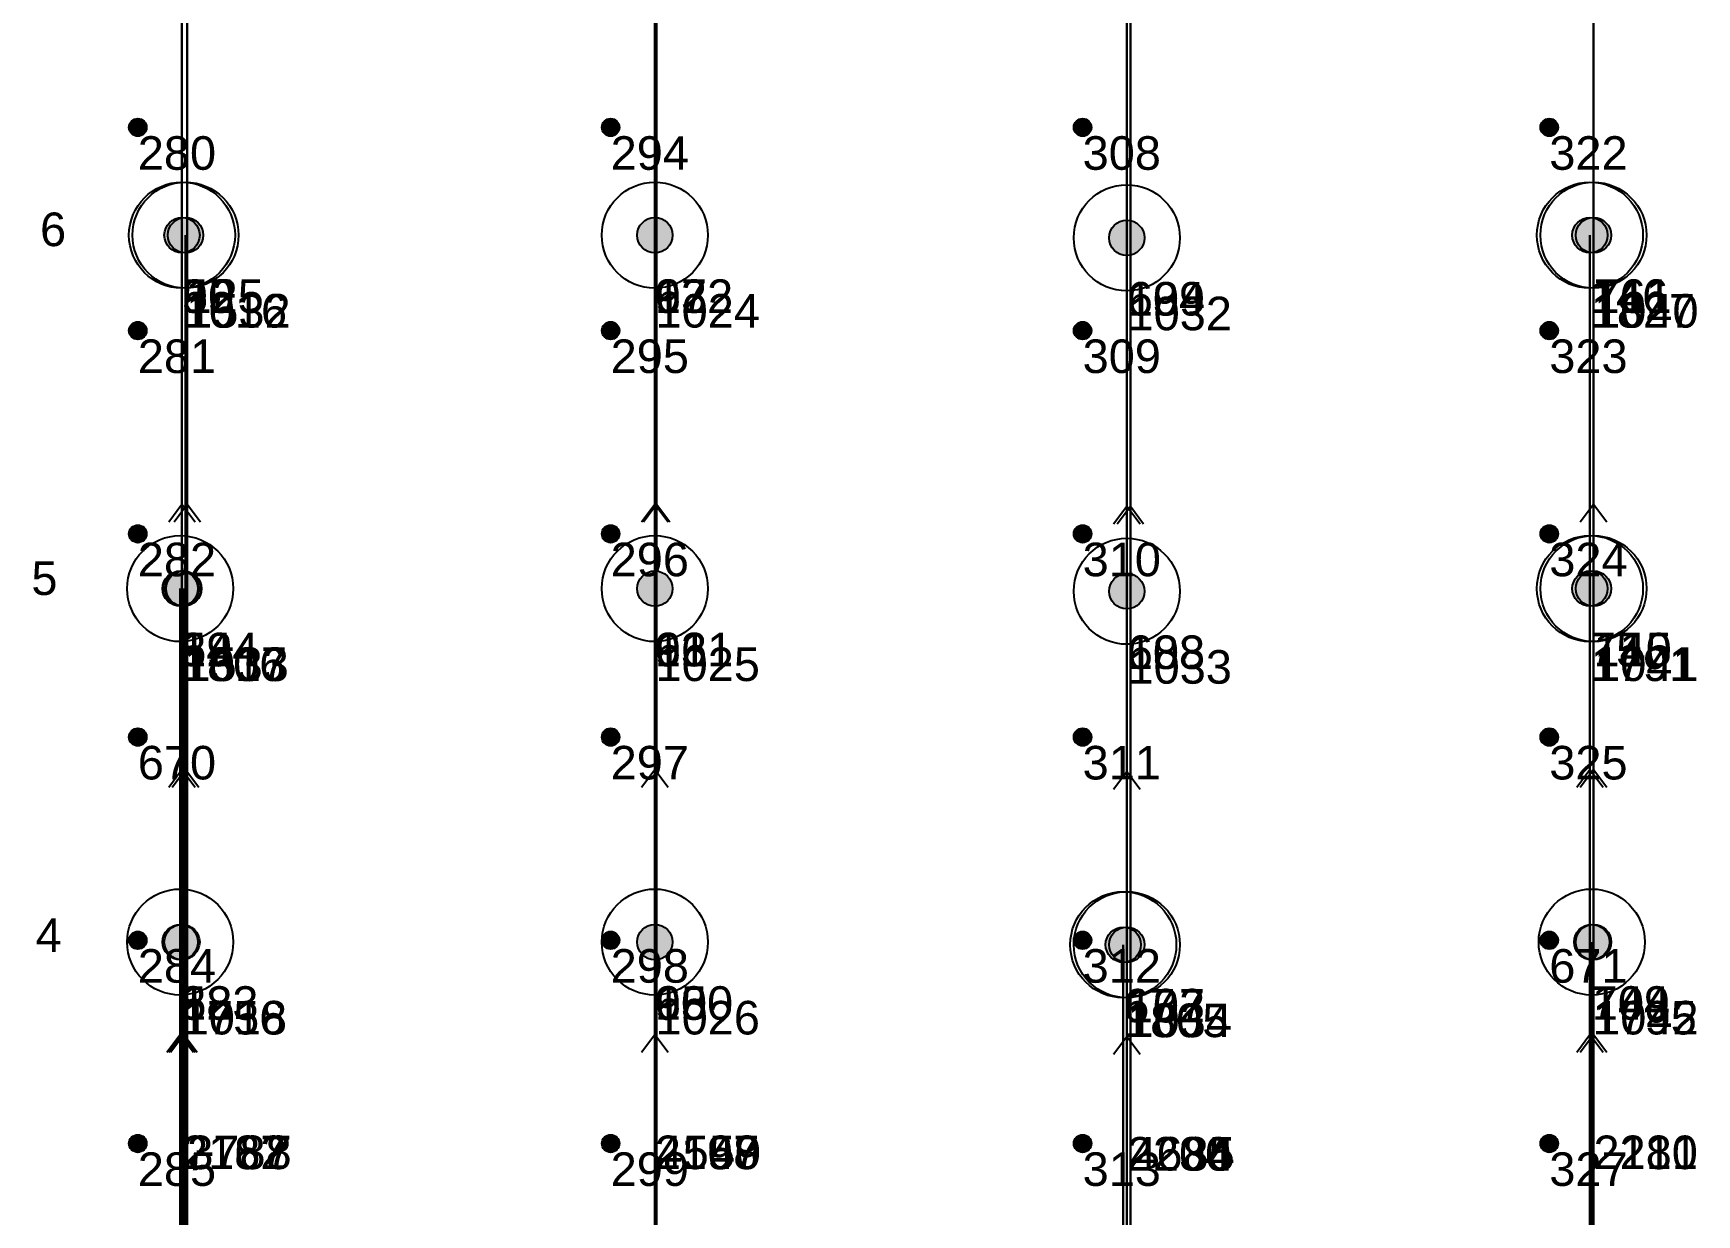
# Model space of a CAD drawing. Header units: millimetres. Extents: x 1508 to 209369, y 3688 to 146097.
# Drawn here: x 169544 to 178954, y 66817 to 73503 of the extents above; entities that cross this region are included whole.
import ezdxf

# ---------------------------------------------------------------- set-up
doc = ezdxf.new("R2010")
doc.units = ezdxf.units.MM
for name, color, linetype, true_color in [('Ndc8_Activity_DuiGao_Erceng', 1, 'Continuous', 0xff0000), ('Ndc8_Activity_DuiGao_ErcengID', 1, 'Continuous', 0xff0000), ('Ndc8_Activity_DuiGao_Sanceng', 1, 'Continuous', 0xff0000), ('Ndc8_Activity_DuiGao_SancengID', 1, 'Continuous', 0xff0000), ('Ndc8_Activity_DuiGao_Yiceng', 1, 'Continuous', 0xff0000), ('Ndc8_Activity_DuiGao_YicengID', 1, 'Continuous', 0xff0000), ('Ndc8_Point', 7, 'Continuous', 0x000080), ('Ndc8_PointID', 7, 'Continuous', 0x000080), ('Ndc8_SD2_Bwd_LoadOperation', 5, 'Continuous', 0x0000ff), ('Ndc8_SD2_Bwd_LoadOperationID', 5, 'Continuous', 0x0000ff), ('Ndc8_SD2_Fwd_NoForkAutoAdjust', 5, 'Continuous', 0x0000ff), ('Ndc8_SD2_Fwd_NoForkAutoAdjustID', 5, 'Continuous', 0x0000ff), ('Ndc8_Spot', 1, 'Continuous', 0xff0000), ('Ndc8_SpotID', 1, 'Continuous', 0xff0000), ('Ndc8_Text', 7, 'Continuous', 0x000000)]:
    doc.layers.add(name, color=color, linetype=linetype, true_color=true_color)
doc.styles.add('Ndc8Style', font='arial.ttf', dxfattribs={"height": 0.2})

msp = doc.modelspace()

# ---------------------------------------------------------------- hatches: boundary and pattern name
at = {"layer": 'Ndc8_Point'}
h = msp.add_hatch(color=256, dxfattribs=at)
edge = h.paths.add_edge_path(flags=0)
edge.add_arc((170385, 72360), 100, 0, 360)
h = msp.add_hatch(color=256, dxfattribs=at)
edge = h.paths.add_edge_path(flags=0)
edge.add_arc((170405, 72360), 100, 0, 360)
h = msp.add_hatch(color=256, dxfattribs=at)
edge = h.paths.add_edge_path(flags=0)
edge.add_arc((173060, 72360), 100, 0, 360)
h = msp.add_hatch(color=256, dxfattribs=at)
edge = h.paths.add_edge_path(flags=0)
edge.add_arc((175730, 72345), 100, 0, 360)
h = msp.add_hatch(color=256, dxfattribs=at)
edge = h.paths.add_edge_path(flags=0)
edge.add_arc((178350, 72360), 100, 0, 360)
h = msp.add_hatch(color=256, dxfattribs=at)
edge = h.paths.add_edge_path(flags=0)
edge.add_arc((178370, 72360), 100, 0, 360)
h = msp.add_hatch(color=256, dxfattribs=at)
edge = h.paths.add_edge_path(flags=0)
edge.add_arc((170375, 70360), 100, 0, 360)
h = msp.add_hatch(color=256, dxfattribs=at)
edge = h.paths.add_edge_path(flags=0)
edge.add_arc((170385, 70360), 100, 0, 360)
h = msp.add_hatch(color=256, dxfattribs=at)
edge = h.paths.add_edge_path(flags=0)
edge.add_arc((170395, 70360), 100, 0, 360)
h = msp.add_hatch(color=256, dxfattribs=at)
edge = h.paths.add_edge_path(flags=0)
edge.add_arc((173060, 70360), 100, 0, 360)
h = msp.add_hatch(color=256, dxfattribs=at)
edge = h.paths.add_edge_path(flags=0)
edge.add_arc((175730, 70345), 100, 0, 360)
h = msp.add_hatch(color=256, dxfattribs=at)
edge = h.paths.add_edge_path(flags=0)
edge.add_arc((178350, 70360), 100, 0, 360)
h = msp.add_hatch(color=256, dxfattribs=at)
edge = h.paths.add_edge_path(flags=0)
edge.add_arc((178370, 70360), 100, 0, 360)
h = msp.add_hatch(color=256, dxfattribs=at)
edge = h.paths.add_edge_path(flags=0)
edge.add_arc((170375, 68360), 100, 0, 360)
h = msp.add_hatch(color=256, dxfattribs=at)
edge = h.paths.add_edge_path(flags=0)
edge.add_arc((170385, 68360), 100, 0, 360)
h = msp.add_hatch(color=256, dxfattribs=at)
edge = h.paths.add_edge_path(flags=0)
edge.add_arc((173060, 68360), 100, 0, 360)
h = msp.add_hatch(color=256, dxfattribs=at)
edge = h.paths.add_edge_path(flags=0)
edge.add_arc((175710, 68345), 100, 0, 360)
h = msp.add_hatch(color=256, dxfattribs=at)
edge = h.paths.add_edge_path(flags=0)
edge.add_arc((175730, 68345), 100, 0, 360)
h = msp.add_hatch(color=256, dxfattribs=at)
edge = h.paths.add_edge_path(flags=0)
edge.add_arc((178360, 68360), 100, 0, 360)
h = msp.add_hatch(color=256, dxfattribs=at)
edge = h.paths.add_edge_path(flags=0)
edge.add_arc((178370, 68360), 100, 0, 360)
at = {"layer": 'Ndc8_Spot'}
h = msp.add_hatch(color=256, dxfattribs=at)
edge = h.paths.add_edge_path(flags=0)
edge.add_arc((170135, 72970), 50, 0, 360)
h = msp.add_hatch(color=256, dxfattribs=at)
edge = h.paths.add_edge_path(flags=0)
edge.add_arc((172810, 72970), 50, 0, 360)
h = msp.add_hatch(color=256, dxfattribs=at)
edge = h.paths.add_edge_path(flags=0)
edge.add_arc((175480, 72970), 50, 0, 360)
h = msp.add_hatch(color=256, dxfattribs=at)
edge = h.paths.add_edge_path(flags=0)
edge.add_arc((178120, 72970), 50, 0, 360)
h = msp.add_hatch(color=256, dxfattribs=at)
edge = h.paths.add_edge_path(flags=0)
edge.add_arc((170135, 71820), 50, 0, 360)
h = msp.add_hatch(color=256, dxfattribs=at)
edge = h.paths.add_edge_path(flags=0)
edge.add_arc((172810, 71820), 50, 0, 360)
h = msp.add_hatch(color=256, dxfattribs=at)
edge = h.paths.add_edge_path(flags=0)
edge.add_arc((175480, 71820), 50, 0, 360)
h = msp.add_hatch(color=256, dxfattribs=at)
edge = h.paths.add_edge_path(flags=0)
edge.add_arc((178120, 71820), 50, 0, 360)
h = msp.add_hatch(color=256, dxfattribs=at)
edge = h.paths.add_edge_path(flags=0)
edge.add_arc((170135, 70670), 50, 0, 360)
h = msp.add_hatch(color=256, dxfattribs=at)
edge = h.paths.add_edge_path(flags=0)
edge.add_arc((172810, 70670), 50, 0, 360)
h = msp.add_hatch(color=256, dxfattribs=at)
edge = h.paths.add_edge_path(flags=0)
edge.add_arc((175480, 70670), 50, 0, 360)
h = msp.add_hatch(color=256, dxfattribs=at)
edge = h.paths.add_edge_path(flags=0)
edge.add_arc((178120, 70670), 50, 0, 360)
h = msp.add_hatch(color=256, dxfattribs=at)
edge = h.paths.add_edge_path(flags=0)
edge.add_arc((170135, 69520), 50, 0, 360)
h = msp.add_hatch(color=256, dxfattribs=at)
edge = h.paths.add_edge_path(flags=0)
edge.add_arc((172810, 69520), 50, 0, 360)
h = msp.add_hatch(color=256, dxfattribs=at)
edge = h.paths.add_edge_path(flags=0)
edge.add_arc((175480, 69520), 50, 0, 360)
h = msp.add_hatch(color=256, dxfattribs=at)
edge = h.paths.add_edge_path(flags=0)
edge.add_arc((178120, 69520), 50, 0, 360)
h = msp.add_hatch(color=256, dxfattribs=at)
edge = h.paths.add_edge_path(flags=0)
edge.add_arc((170135, 68370), 50, 0, 360)
h = msp.add_hatch(color=256, dxfattribs=at)
edge = h.paths.add_edge_path(flags=0)
edge.add_arc((172810, 68370), 50, 0, 360)
h = msp.add_hatch(color=256, dxfattribs=at)
edge = h.paths.add_edge_path(flags=0)
edge.add_arc((175480, 68370), 50, 0, 360)
h = msp.add_hatch(color=256, dxfattribs=at)
edge = h.paths.add_edge_path(flags=0)
edge.add_arc((178120, 68370), 50, 0, 360)
h = msp.add_hatch(color=256, dxfattribs=at)
edge = h.paths.add_edge_path(flags=0)
edge.add_arc((170135, 67220), 50, 0, 360)
h = msp.add_hatch(color=256, dxfattribs=at)
edge = h.paths.add_edge_path(flags=0)
edge.add_arc((172810, 67220), 50, 0, 360)
h = msp.add_hatch(color=256, dxfattribs=at)
edge = h.paths.add_edge_path(flags=0)
edge.add_arc((175480, 67220), 50, 0, 360)
h = msp.add_hatch(color=256, dxfattribs=at)
edge = h.paths.add_edge_path(flags=0)
edge.add_arc((178120, 67220), 50, 0, 360)

# ---------------------------------------------------------------- linework, layer by layer
at = {"layer": 'Ndc8_Activity_DuiGao_Erceng'}
for centre in [(170385, 72360), (173060, 72360), (178370, 72360), (175730, 72345), (170375, 70360), (173060, 70360), (175730, 70345), (178370, 70360), (170375, 68360), (173060, 68360), (175730, 68345), (178360, 68360)]:
    msp.add_circle(centre, 300, dxfattribs=at)
at = {"layer": 'Ndc8_Activity_DuiGao_Sanceng'}
for centre in [(170405, 72360), (173060, 72360), (178350, 72360), (175730, 72345), (170375, 70360), (173060, 70360), (175730, 70345), (178370, 70360), (170375, 68360), (173060, 68360), (175730, 68345), (178360, 68360)]:
    msp.add_circle(centre, 300, dxfattribs=at)
at = {"layer": 'Ndc8_Activity_DuiGao_Yiceng'}
for centre in [(170385, 72360), (173060, 72360), (178370, 72360), (175730, 72345), (170375, 70360), (173060, 70360), (175730, 70345), (178350, 70360), (170375, 68360), (173060, 68360), (175710, 68345), (178360, 68360)]:
    msp.add_circle(centre, 300, dxfattribs=at)
at = {"layer": 'Ndc8_Point'}
for centre in [(170385, 72360), (170405, 72360), (173060, 72360), (175730, 72345), (178350, 72360), (178370, 72360), (170375, 70360), (170385, 70360), (170395, 70360), (173060, 70360), (175730, 70345), (178350, 70360), (178370, 70360), (170375, 68360), (170385, 68360), (173060, 68360), (175710, 68345), (175730, 68345), (178360, 68360), (178370, 68360)]:
    msp.add_circle(centre, 100, dxfattribs=at)
at = {"layer": 'Ndc8_SD2_Bwd_LoadOperation'}
for points in [[(170385, 60269), (170385, 74360)], [(170415, 60269), (170415, 74360)], [(173060, 60269), (173060, 74360)], [(173070, 60269), (173070, 74360)], [(175730, 60269), (175730, 74345)], [(175750, 60269), (175750, 74345)], [(178370, 60269), (178370, 74360)], [(170385, 60269), (170385, 72360)], [(170405, 60269), (170405, 72360)], [(173060, 60269), (173060, 72360)], [(175730, 60269), (175730, 72345)], [(178350, 60269), (178350, 72360)], [(178370, 60269), (178370, 72360)], [(170310, 70737), (170385, 70837), (170460, 70737)], [(170340, 70737), (170415, 70837), (170490, 70737)], [(172985, 70737), (173060, 70837), (173135, 70737)], [(172995, 70737), (173070, 70837), (173145, 70737)], [(175655, 70726), (175730, 70826), (175805, 70726)], [(175675, 70726), (175750, 70826), (175825, 70726)], [(178295, 70737), (178370, 70837), (178445, 70737)], [(170375, 60269), (170375, 70360)], [(170385, 60269), (170385, 70360)], [(170395, 60269), (170395, 70360)], [(173060, 60269), (173060, 70360)], [(175730, 60269), (175730, 70345)], [(178350, 60269), (178350, 70360)], [(178370, 60269), (178370, 70360)], [(170310, 69237), (170385, 69337), (170460, 69237)], [(170330, 69237), (170405, 69337), (170480, 69237)], [(172985, 69237), (173060, 69337), (173135, 69237)], [(175655, 69226), (175730, 69326), (175805, 69226)], [(178275, 69237), (178350, 69337), (178425, 69237)], [(178295, 69237), (178370, 69337), (178445, 69237)], [(170375, 60269), (170375, 68360)], [(170385, 60269), (170385, 68360)], [(173060, 60269), (173060, 68360)], [(175710, 60269), (175710, 68345)], [(175730, 60269), (175730, 68345)], [(178360, 60269), (178360, 68360)], [(170300, 67737), (170375, 67837), (170450, 67737)], [(170310, 67737), (170385, 67837), (170460, 67737)], [(170320, 67737), (170395, 67837), (170470, 67737)], [(172985, 67737), (173060, 67837), (173135, 67737)], [(175655, 67726), (175730, 67826), (175805, 67726)], [(178275, 67737), (178350, 67837), (178425, 67737)], [(178295, 67737), (178370, 67837), (178445, 67737)]]:
    msp.add_lwpolyline(points, dxfattribs=at)
at = {"layer": 'Ndc8_SD2_Fwd_NoForkAutoAdjust'}
for points in [[(170385, 74360), (170385, 60269)], [(170415, 74360), (170415, 60269)], [(173060, 74360), (173060, 60269)], [(173070, 74360), (173070, 60269)], [(175730, 74345), (175730, 60269)], [(175750, 74345), (175750, 60269)], [(178370, 74360), (178370, 60269)], [(170385, 72360), (170385, 60269)], [(170405, 72360), (170405, 60269)], [(173060, 72360), (173060, 60269)], [(175730, 72345), (175730, 60269)], [(178350, 72360), (178350, 60269)], [(178370, 72360), (178370, 60269)], [(170375, 70360), (170375, 60269)], [(170385, 70360), (170385, 60269)], [(170395, 70360), (170395, 60269)], [(173060, 70360), (173060, 60269)], [(175730, 70345), (175730, 60269)], [(178350, 70360), (178350, 60269)], [(178370, 70360), (178370, 60269)], [(170375, 68360), (170375, 60269)], [(170385, 68360), (170385, 60269)], [(173060, 68360), (173060, 60269)], [(173060, 68360), (173060, 60269)], [(175710, 68345), (175710, 60269)], [(175730, 68345), (175730, 60269)], [(178360, 68360), (178360, 60269)]]:
    msp.add_lwpolyline(points, dxfattribs=at)
at = {"layer": 'Ndc8_Spot'}
for centre in [(170135, 72970), (172810, 72970), (175480, 72970), (178120, 72970), (170135, 71820), (172810, 71820), (175480, 71820), (178120, 71820), (170135, 70670), (172810, 70670), (175480, 70670), (178120, 70670), (170135, 69520), (172810, 69520), (175480, 69520), (178120, 69520), (170135, 68370), (172810, 68370), (175480, 68370), (178120, 68370), (170135, 67220), (172810, 67220), (175480, 67220), (178120, 67220)]:
    msp.add_circle(centre, 50, dxfattribs=at)

# ---------------------------------------------------------------- texts
at = {"layer": 'Ndc8_Activity_DuiGao_ErcengID', "style": 'Ndc8Style'}
for s, p in [('90', (170385, 71920)), ('97', (173060, 71920)), ('104', (175730, 71905)), ('111', (178370, 71920)), ('89', (170375, 69920)), ('96', (173060, 69920)), ('110', (178370, 69920)), ('103', (175730, 69905)), ('88', (170375, 67920)), ('95', (173060, 67920)), ('102', (175730, 67905)), ('109', (178360, 67920))]:
    msp.add_text(s, height=190, dxfattribs=at).set_placement(p)
at = {"layer": 'Ndc8_Activity_DuiGao_SancengID', "style": 'Ndc8Style'}
for s, p in [('125', (170405, 71920)), ('132', (173060, 71920)), ('139', (175730, 71905)), ('146', (178350, 71920)), ('124', (170375, 69920)), ('131', (173060, 69920)), ('145', (178370, 69920)), ('138', (175730, 69905)), ('123', (170375, 67920)), ('130', (173060, 67920)), ('137', (175730, 67905)), ('144', (178360, 67920))]:
    msp.add_text(s, height=190, dxfattribs=at).set_placement(p)
at = {"layer": 'Ndc8_Activity_DuiGao_YicengID', "style": 'Ndc8Style'}
for s, p in [('55', (170385, 71920)), ('62', (173060, 71920)), ('69', (175730, 71905)), ('76', (178370, 71920)), ('54', (170375, 69920)), ('61', (173060, 69920)), ('75', (178350, 69920)), ('68', (175730, 69905)), ('53', (170375, 67920)), ('60', (173060, 67920)), ('67', (175710, 67905)), ('74', (178360, 67920))]:
    msp.add_text(s, height=190, dxfattribs=at).set_placement(p)
at = {"layer": 'Ndc8_PointID', "style": 'Ndc8Style'}
for s, p in [('1016', (170389, 71837)), ('1532', (170409, 71837)), ('1024', (173064, 71837)), ('1032', (175734, 71822)), ('1827', (178354, 71837)), ('1040', (178374, 71837)), ('1806', (170379, 69837)), ('1017', (170389, 69837)), ('1533', (170399, 69837)), ('1025', (173064, 69837)), ('1033', (175734, 69822)), ('1791', (178354, 69837)), ('1041', (178374, 69837)), ('1756', (170379, 67837)), ('1018', (170389, 67837)), ('1026', (173064, 67837)), ('1805', (175714, 67822)), ('1034', (175734, 67822)), ('1795', (178364, 67837)), ('1042', (178374, 67837))]:
    msp.add_text(s, height=190, dxfattribs=at).set_placement(p)
at = {"layer": 'Ndc8_SD2_Bwd_LoadOperationID', "style": 'Ndc8Style'}
for s, p in [('2162', (170385, 67075)), ('3787', (170415, 67075)), ('2168', (173060, 67075)), ('4549', (173070, 67075)), ('2230', (175730, 67067)), ('4684', (175750, 67067)), ('2180', (178370, 67075))]:
    msp.add_text(s, height=190, dxfattribs=at).set_placement(p)
at = {"layer": 'Ndc8_SD2_Fwd_NoForkAutoAdjustID', "style": 'Ndc8Style'}
for s, p in [('2187', (170385, 67075)), ('3788', (170415, 67075)), ('2197', (173060, 67075)), ('4550', (173070, 67075)), ('2204', (175730, 67067)), ('4685', (175750, 67067)), ('2211', (178370, 67075))]:
    msp.add_text(s, height=190, dxfattribs=at).set_placement(p)
at = {"layer": 'Ndc8_SpotID', "style": 'Ndc8Style'}
for s, p in [('280', (170135, 72730)), ('294', (172810, 72730)), ('308', (175480, 72730)), ('322', (178120, 72730)), ('281', (170135, 71580)), ('295', (172810, 71580)), ('309', (175480, 71580)), ('323', (178120, 71580)), ('282', (170135, 70430)), ('296', (172810, 70430)), ('310', (175480, 70430)), ('324', (178120, 70430)), ('670', (170135, 69280)), ('297', (172810, 69280)), ('311', (175480, 69280)), ('325', (178120, 69280)), ('284', (170135, 68130)), ('298', (172810, 68130)), ('312', (175480, 68130)), ('671', (178120, 68130)), ('285', (170135, 66980)), ('299', (172810, 66980)), ('313', (175480, 66980)), ('327', (178120, 66980))]:
    msp.add_text(s, height=190, dxfattribs=at).set_placement(p)
at = {"layer": 'Ndc8_Text', "char_height": 190, "width": 322, "attachment_point": 1, "style": 'Ndc8Style'}
for s, insert in [('6', (169582, 72488)), ('5', (169533, 70514)), ('4', (169557, 68494))]:
    msp.add_mtext(s, dxfattribs=dict(at, insert=insert))

doc.saveas('drawing.dxf')
